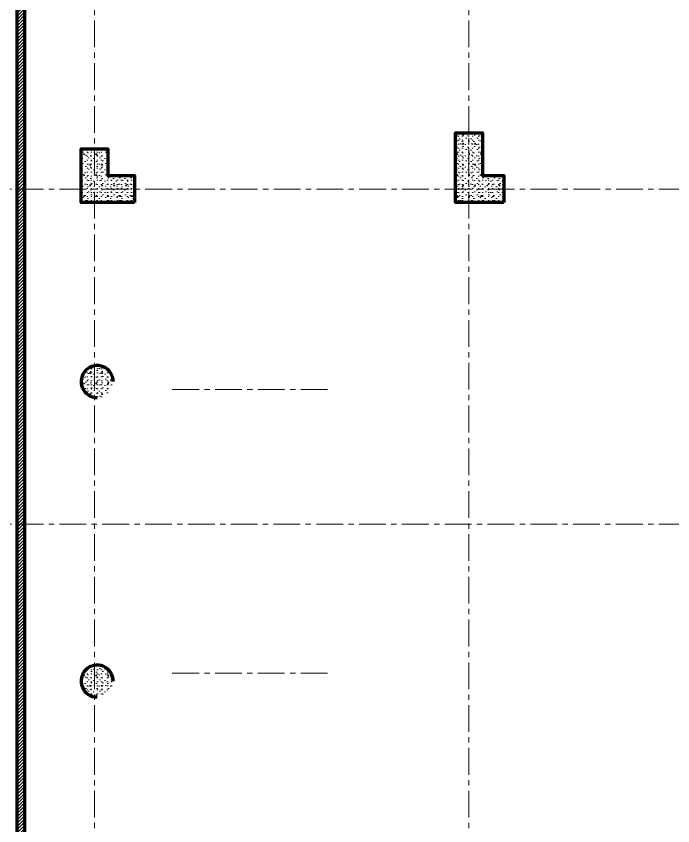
# Model space of a CAD drawing. Header units: inches. Extents: x -38 to 5698, y -33 to 92.
# Drawn here: x 470.36 to 482.63, y 18.05 to 33.18 of the extents above; entities that cross this region are included whole.
import ezdxf

# ---------------------------------------------------------------- set-up
doc = ezdxf.new("R2010")
doc.units = ezdxf.units.IN
doc.header["$MEASUREMENT"] = 0
doc.set_wipeout_variables(frame=1)
doc.linetypes.add('Punto & Raya', pattern=[0.65, 0.5, -0.075, 0, -0.075])
doc.linetypes.add('Wipeout_Contour', pattern=[1, 0, -1])
for name, color, linetype in [('02 _ ARQ _ ALB _ Ejes Generales', 7, 'Continuous'), ('02 _ ARQ _ ZON _ Espacio.3D', 7, 'Continuous'), ('08 _ STR _ EXT _ 06 Columnas', 7, 'Continuous'), ('08 _ STR _ EXT _ 07 Losa Aligerada', 7, 'Continuous'), ('Estructura - 04 MURO', 7, 'Continuous'), ('Marcador - Secciones', 251, 'Continuous')]:
    doc.layers.add(name, color=color, linetype=linetype)
pattern_1 = [(0, (462.50006, 3e-09), (0, 0.3897114), [0.024375, -0.200625]), (0, (462.61256, 0.19486), (0, 0.3897114), [0.024375, -0.200625]), (60, (462.50006, 3e-09), (-0.3375, 0.1948557), [0.024375, -0.200625]), (60, (462.72506, 3e-09), (-0.3375, 0.1948557), [0.024375, -0.200625]), (120, (462.52444, 3e-09), (0.3375, 0.1948557), [0.024375, -0.200625]), (120, (462.74944, 3e-09), (0.3375, 0.1948557), [0.024375, -0.200625]), (0, (462.50006, 0.0375), (0, 0.075), [0, -0.075, 0, -0.1125]), (45, (462.53756, 0.0375), (-0.05303301, 0.05303301), [0, -0.05625, 0, -0.09375])]

msp = doc.modelspace()

# ---------------------------------------------------------------- hatches: boundary and pattern name
at = {"layer": '08 _ STR _ EXT _ 06 Columnas', "linetype": 'Continuous', "lineweight": 9}
h = msp.add_hatch(dxfattribs=at)
h.set_pattern_fill('HORMIGÓN_EN_MASA_0002', style=0, pattern_type=2)
h.set_pattern_definition(pattern_1)
h.paths.add_polyline_path([(479.47, 29.7), (479.47, 30.2), (479.07, 30.2), (479.07, 31), (478.57, 31), (478.57, 29.7)])
h = msp.add_hatch(dxfattribs=at)
h.set_pattern_fill('HORMIGÓN_EN_MASA_0002', style=0, pattern_type=2)
h.set_pattern_definition(pattern_1)
h.paths.add_polyline_path([(472.57, 29.7), (472.57, 30.2), (472.07, 30.2), (472.07, 30.7), (471.57, 30.7), (471.57, 29.7)])
h = msp.add_hatch(dxfattribs=at)
h.set_pattern_fill('HORMIGÓN_EN_MASA_0002', style=0, pattern_type=2)
h.set_pattern_definition(pattern_1)
h.paths.add_polyline_path([(471.571, 26.35, 0.414214), (471.871, 26.05, 0.414214), (472.171, 26.35, 0.414214), (471.871, 26.65, 0.414214)])
h = msp.add_hatch(dxfattribs=at)
h.set_pattern_fill('HORMIGÓN_EN_MASA_0002', style=0, pattern_type=2)
h.set_pattern_definition(pattern_1)
h.paths.add_polyline_path([(471.571, 20.75, 0.414214), (471.871, 20.45, 0.414214), (472.171, 20.75, 0.414214), (471.871, 21.05, 0.414214)])

# ---------------------------------------------------------------- linework, layer by layer
at = {"layer": '02 _ ARQ _ ALB _ Ejes Generales', "color": 251, "linetype": 'Punto & Raya', "lineweight": 13}
for p, q in [((471.82, 45.9), (471.82, 2.05)), ((478.82, 45.9), (478.82, 2.05)), ((473.275, 26.2), (476.275, 26.2)), ((473.275, 20.9), (476.275, 20.9))]:
    msp.add_line(p, q, dxfattribs=at)
at = {"layer": '02 _ ARQ _ ZON _ Espacio.3D', "color": 254, "linetype": 'Continuous', "lineweight": 0, "flags": 128}
msp.add_lwpolyline([(515.27, 40.25), (494.741, 40.25), (494.741, 40.95), (470.52, 40.95), (470.52, 6.15), (485.89, 6.15), (485.89, 7.296), (486.699, 7.296), (486.699, 6.85), (515.27, 6.85)], dxfattribs=at)
at = {"layer": '08 _ STR _ EXT _ 06 Columnas', "color": 7, "linetype": 'Continuous', "lineweight": 80, "flags": 128}
for points in [[(479.47, 29.7), (478.57, 29.7), (478.57, 31), (479.07, 31), (479.07, 30.2), (479.47, 30.2)], [(472.57, 29.7), (471.57, 29.7), (471.57, 30.7), (472.07, 30.7), (472.07, 30.2), (472.57, 30.2)]]:
    msp.add_lwpolyline(points, close=True, dxfattribs=at)
for points in [[(472.171, 26.35, 2.414214), (471.871, 26.05)], [(472.171, 20.75, 2.414214), (471.871, 20.45)]]:
    msp.add_lwpolyline(points, format="xyb", dxfattribs=at)
at = {"layer": '08 _ STR _ EXT _ 07 Losa Aligerada', "color": 254, "linetype": 'Continuous', "lineweight": 18, "flags": 128}
msp.add_lwpolyline([(496.03, 41.1), (470.37, 41.1), (470.37, 6), (487.275, 6), (486.467, 6.15), (485.89, 6.15), (485.89, 6.85), (486.467, 6.85), (487.275, 6.7), (515.42, 6.7)], dxfattribs=at)

# ---------------------------------------------------------------- next in the draw order: wipeouts: each hides what was drawn before it
at = {"color": 254, "linetype": 'Wipeout_Contour', "lineweight": 0, "ltscale": 16113.38631}
msp.add_wipeout([(470.52, 6.15), (470.52, 40.95), (470.37, 40.95), (470.37, 6.15)], dxfattribs=at).dxf.layer = 'Estructura - 04 MURO'

# ---------------------------------------------------------------- next in the draw order: hatches: boundary and pattern name
at = {"layer": 'Estructura - 04 MURO', "linetype": 'Continuous', "lineweight": 5}
h = msp.add_hatch(dxfattribs=at)
h.set_pattern_fill('LADRILLO_COMÚN_0002', color=252, style=0, pattern_type=2)
h.set_pattern_definition([(45, (462.50006, 3e-09), (-0.03005204, 0.03005204), [])])
h.paths.add_polyline_path([(470.52, 6.15), (470.52, 40.95), (470.37, 40.95), (470.37, 6.15)])

# ---------------------------------------------------------------- next in the draw order: linework, layer by layer
at = {"layer": '02 _ ARQ _ ALB _ Ejes Generales', "color": 251, "linetype": 'Punto & Raya', "lineweight": 13}
msp.add_line((518.07, 29.95), (467.345, 29.95), dxfattribs=at)
at = {"layer": 'Estructura - 04 MURO', "color": 7, "linetype": 'Continuous', "lineweight": 80}
msp.add_line((470.37, 41.1), (470.37, 6), dxfattribs=at)
at = {"layer": 'Estructura - 04 MURO', "color": 7, "linetype": 'Continuous', "lineweight": 80, "flags": 128}
msp.add_lwpolyline([(470.52, 6.15), (470.52, 40.95)], dxfattribs=at)
at = {"layer": 'Marcador - Secciones', "color": 251, "linetype": 'Punto & Raya', "lineweight": 13}
msp.add_line((467.167, 23.682), (491.453, 23.682), dxfattribs=at)

doc.saveas('drawing.dxf')
